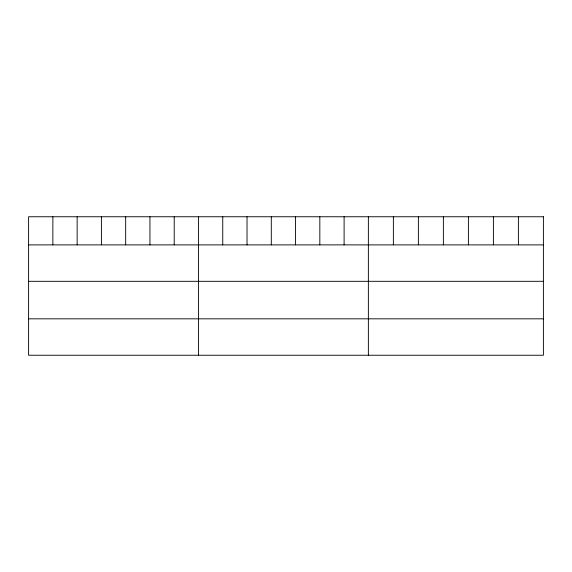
<?xml version="1.0" encoding="UTF-8"?>
<svg xmlns="http://www.w3.org/2000/svg" width="572" height="572" viewBox="0 0 572 572"><rect width="100%" height="100%" fill="white"/><g stroke="black" fill="none" stroke-linecap="round" stroke-linejoin="round"><path stroke-width="0.86" d="M28.6 244.887L543.4 244.887M28.6 281.31L543.4 281.31M28.6 318.826L543.4 318.826M518.396 216.759L518.396 244.887M493.393 216.759L493.393 244.887M468.389 216.759L468.389 244.887M443.379 216.759L443.379 244.887M418.375 216.759L418.375 244.887M393.372 216.759L393.372 244.887M368.368 216.759L368.368 355.241M344.101 216.759L344.101 244.887M319.827 216.759L319.827 244.887M295.56 216.759L295.56 244.887M271.292 216.759L271.292 244.887M247.025 216.759L247.025 244.887M222.751 216.759L222.751 244.887M198.484 216.759L198.484 355.241M174.217 216.759L174.217 244.887M149.943 216.759L149.943 244.887M125.676 216.759L125.676 244.887M101.408 216.759L101.408 244.887M77.141 216.759L77.141 244.887M52.867 216.759L52.867 244.887M543.4 216.759L28.6 216.759L28.6 355.241L543.4 355.241L543.4 216.759"/></g></svg>
